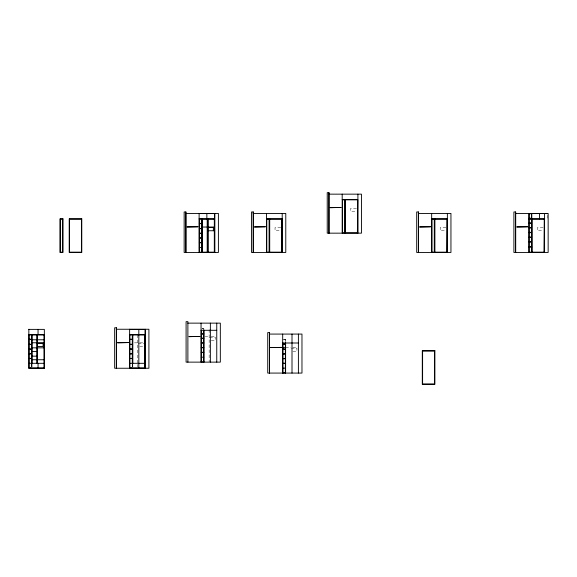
<?xml version="1.0" encoding="UTF-8"?>
<svg xmlns="http://www.w3.org/2000/svg" width="577" height="577" viewBox="0 0 577 577"><rect width="100%" height="100%" fill="white"/><g stroke="black" fill="none" stroke-linecap="round" stroke-linejoin="round"><path stroke-width="0.43" stroke-dasharray="2.88 2.16" d="M356.435 208.247L350.737 208.247L350.737 211.456L356.435 211.456M280.739 227.533L275.041 227.533L275.041 230.75L280.739 230.75M445.906 227.533L440.208 227.533L440.208 230.75L445.906 230.75M543.108 227.533L537.411 227.533L537.411 230.75L543.108 230.75M202.101 328.522L203.969 328.522M202.101 328.76L203.739 328.522M204.835 336.73L209.148 336.73M211.204 336.73L215.409 336.73M209.595 337.22L215.293 337.22L215.293 340.43L209.595 340.43M283.74 339.471L285.608 339.471L285.608 341.93M282.925 339.702L285.377 339.702M134.463 342.846L137.715 342.846M139.778 342.846L143.139 342.846M138.17 343.337L143.868 343.337M139.8 346.553L143.868 346.553M285.608 347.671L290.786 347.671M292.842 347.671L297.047 347.671M291.234 348.162L296.931 348.162L296.931 351.379L292.864 351.379M547.27 215.329L547.27 218.834M285.377 339.471L285.377 342.175M209.148 329.698L209.148 361.844M137.715 334.934L137.715 363.474M137.715 364.368L137.715 367.96M132.833 364.368L132.833 367.059M132.544 363.827L132.544 367.369M132.306 364.094L132.306 367.232M32.067 364.087L32.067 367.181M31.771 363.827L31.771 367.369M31.54 364.094L31.54 367.232"/><path stroke-width="0.87" d="M357.682 233.158L357.682 199.548L357.387 233.158M281.98 252.445L281.98 218.834L281.684 252.445M447.146 252.445L447.146 218.834L446.858 252.445M328.904 194.153L361.476 194.153L361.476 233.158L327.224 233.158L327.224 192.682L329.027 192.682L329.027 233.158M342.19 199.548L357.682 199.548M342.486 199.844L344.822 199.844M345.407 199.844L357.387 199.844M185.83 213.447L218.402 213.447L218.402 252.445L184.15 252.445L184.15 211.968L185.945 211.968L185.945 252.445M253.209 213.447L285.781 213.447L285.781 252.445L251.529 252.445L251.529 211.968L253.325 211.968L253.325 252.445M418.375 213.447L450.947 213.447L450.947 252.445L416.695 252.445L416.695 211.968L418.491 211.968L418.491 252.445M515.578 213.447L548.15 213.447L548.15 252.445L513.898 252.445L513.898 211.968L515.694 211.968L515.694 252.445M199.115 213.577L214.601 213.577L214.601 252.445M531.785 213.577L547.27 213.577M529.152 213.735L531.489 213.735M529.152 218.236L531.489 218.236M529.152 218.532L531.489 218.532M199.115 218.834L214.601 218.834M266.487 218.834L281.98 218.834M431.661 218.834L447.146 218.834M528.864 218.834L544.695 218.834M60.318 219.13L62.655 219.13M69.5 219.13L81.487 219.13M199.346 219.072L201.799 219.072M202.325 219.13L214.312 219.13M266.783 219.13L269.12 219.13M269.704 219.13L281.684 219.13M431.949 219.13L434.286 219.13M434.87 219.13L446.858 219.13M529.152 219.13L531.489 219.13M532.073 219.13L544.061 219.13M529.152 222.946L531.489 222.946M529.152 223.234L531.489 223.234M199.346 223.393L201.799 223.393M199.346 223.624L201.799 223.624M202.325 227.042L214.312 227.042M529.152 227.648L531.489 227.648M529.152 227.944L531.489 227.944M199.346 228.456L201.799 228.456M199.346 228.687L201.799 228.687M214.312 230.75L207.662 230.75L207.662 227.533L213.36 227.533L213.36 230.75M529.152 232.351L531.489 232.351M529.152 232.646L531.489 232.646M342.486 232.863L344.822 232.863M345.407 232.863L357.387 232.863M199.346 233.158L201.799 233.158M199.346 233.389L201.799 233.389M529.152 237.06L531.489 237.06M529.152 237.349L531.489 237.349M199.346 237.861L201.799 237.861M199.346 238.099L201.799 238.099M529.152 241.763L531.489 241.763M529.152 242.059L531.489 242.059M199.346 242.571L201.799 242.571M199.346 242.802L201.799 242.802M529.152 246.761L531.489 246.761M528.864 247.057L531.785 247.057M199.346 247.504L201.799 247.504M60.318 252.156L62.655 252.156M69.5 252.156L81.487 252.156M199.346 252.214L201.799 252.214M202.325 252.156L214.312 252.156M266.783 252.156L269.12 252.156M269.704 252.156L281.684 252.156M431.949 252.156L434.286 252.156M434.87 252.156L446.858 252.156M529.152 252.156L531.489 252.156M532.073 252.156L544.061 252.156M187.77 323.134L220.335 323.134L220.335 362.132L186.09 362.132L186.09 321.656L187.886 321.656L187.886 362.132M116.338 329.251L148.909 329.251L148.909 368.249L114.657 368.249L114.657 327.772L116.453 327.772L116.453 368.249M28.85 329.38L44.342 329.38L44.342 368.249M129.623 329.38L145.108 329.38L145.108 368.249M201.048 330.289L216.757 330.289M201.286 333.881L203.739 333.881M201.286 334.025L203.739 334.025M269.401 334.076L301.973 334.076L301.973 373.074L267.728 373.074L267.728 332.604L269.524 332.604L269.524 373.074M28.85 334.646L44.342 334.646M129.623 334.646L145.108 334.646M29.081 334.876L31.54 334.876M32.067 334.934L44.047 334.934M129.854 334.876L132.306 334.876M132.833 334.934L144.82 334.934M201.286 338.136L203.739 338.136M201.286 338.374L203.739 338.374M29.081 339.197L31.54 339.197M129.854 339.197L132.306 339.197M29.081 339.435L31.54 339.435M129.854 339.435L132.306 339.435M32.067 339.774L44.047 339.774M32.067 342.767L36.942 342.767M37.18 342.767L44.047 342.767M201.286 342.846L203.739 342.846M201.286 343.077L203.739 343.077M282.687 342.998L298.396 342.998M282.925 344.022L285.377 344.022M29.081 344.26L31.54 344.26M129.854 344.26L132.306 344.26M282.925 344.26L285.377 344.26M29.081 344.491L31.54 344.491M129.854 344.491L132.306 344.491M201.286 347.549L203.739 347.549M282.687 347.671L285.608 347.671M201.286 347.787L203.739 347.787M32.067 347.844L36.942 347.844M37.18 347.844L44.047 347.844M29.081 348.962L31.54 348.962M129.854 348.962L132.306 348.962M282.925 349.085L285.377 349.085M29.081 349.193L31.54 349.193M129.854 349.193L132.306 349.193M282.925 349.316L285.377 349.316M422.595 351.004L434.575 351.004M32.067 351.559L36.942 351.559M201.286 352.251L203.739 352.251M201.286 352.489L203.739 352.489M29.081 353.665L31.54 353.665M129.854 353.665L132.306 353.665M282.925 353.788L285.377 353.788M29.081 353.903L31.54 353.903M129.854 353.903L132.306 353.903M282.925 354.026L285.377 354.026M32.067 356.16L36.942 356.16M201.286 357.192L203.739 357.192M29.081 358.375L31.54 358.375M129.854 358.375L132.306 358.375M282.925 358.497L285.377 358.497M29.081 358.605L31.54 358.605M129.854 358.605L132.306 358.605M282.925 358.728L285.377 358.728M32.067 359.738L36.942 359.738M37.18 359.745L44.047 359.745M201.286 361.902L203.739 361.902M29.081 363.308L44.342 363.308M129.854 363.308L145.108 363.308M282.925 363.2L285.377 363.2M282.925 363.431L285.377 363.431M29.081 367.96L44.047 367.96M129.854 367.96L144.82 367.96M29.081 368.018L31.54 368.249M129.854 368.018L132.306 368.249M282.925 368.14L285.377 368.14M44.559 368.249L28.85 368.249L28.85 329.251M282.925 372.843L285.377 372.843M422.595 384.03L434.575 384.03M544.573 213.447L544.573 252.445M544.349 252.445L544.349 218.834L544.061 252.445M539.531 213.577L539.531 218.834M532.073 218.834L532.073 252.445M531.785 213.447L531.785 252.445M531.489 213.447L531.489 252.445M529.152 213.447L529.152 252.445M528.864 213.447L528.864 252.445M515.578 211.968L515.578 252.445M447.37 213.447L447.37 252.445M434.87 218.834L434.87 252.445M434.582 218.834L434.582 252.445M434.575 350.708L434.575 384.318M434.286 218.834L434.286 252.445M431.949 218.834L431.949 252.445M431.661 213.447L431.661 252.445M422.595 350.708L422.595 384.318M418.375 211.968L418.375 252.445M357.899 194.153L357.899 233.158M345.407 199.548L345.407 233.158M345.111 199.548L345.111 233.158M344.822 199.548L344.822 233.158M342.486 199.548L342.486 233.158M342.19 194.153L342.19 233.158M328.904 192.682L328.904 233.158M298.396 334.076L298.396 373.074M292.005 334.076L292.005 373.074M285.608 342.752L285.608 373.074M285.377 342.998L285.377 373.074M282.925 342.998L282.925 373.074M282.687 334.076L282.687 373.074M282.196 213.447L282.196 252.445M269.704 218.834L269.704 252.445M269.416 218.834L269.416 252.445M269.401 332.604L269.401 373.074M269.12 218.834L269.12 252.445M266.783 218.834L266.783 252.445M266.487 213.447L266.487 252.445M253.209 211.968L253.209 252.445M216.757 323.134L216.757 362.132M214.817 213.447L214.817 252.445M214.312 218.834L214.312 252.445M210.367 323.134L210.367 362.132M208.319 219.13L208.319 252.156M207.439 219.13L207.439 252.156M207.208 219.13L207.208 252.156M206.855 213.577L206.855 218.834M203.969 330.289L203.969 362.132M203.739 329.582L203.739 362.132M202.325 218.834L202.325 252.445M202.037 218.834L202.037 252.445M201.799 218.834L201.799 252.445M201.286 330.289L201.286 362.132M201.048 323.134L201.048 362.132M199.346 218.834L199.346 252.445M199.115 213.447L199.115 252.445M185.83 211.968L185.83 252.445M145.332 329.251L145.332 368.249M144.82 334.646L144.82 368.249M138.826 329.38L138.826 334.646M138.826 334.934L138.826 367.96M132.833 334.646L132.833 363.308M132.544 334.646L132.544 363.308M132.306 334.646L132.306 363.308M129.854 334.646L129.854 368.249M129.623 329.251L129.623 368.249M116.338 327.772L116.338 368.249M81.487 218.834L81.487 252.445M69.5 218.834L69.5 252.445M62.655 218.834L62.655 252.445M60.318 218.834L60.318 252.445M44.047 334.646L44.047 368.249M38.053 329.38L38.053 334.646M38.053 363.308L38.053 367.96M37.18 334.934L37.18 363.308M36.942 334.934L36.942 363.308M32.067 334.646L32.067 363.308M31.771 334.646L31.771 363.827M31.54 334.646L31.54 363.308M29.081 334.646L29.081 368.249M341.021 207.468L330.21 207.662L341.021 207.468M62.951 218.834L60.03 218.834L60.03 252.445L62.951 252.445L62.951 218.834M81.775 218.834L69.211 218.834L69.211 252.445L81.775 252.445L81.775 218.834M197.94 226.754L187.128 226.956L197.94 226.754M265.319 226.754L254.507 226.956L265.319 226.754M430.492 226.754L419.674 226.956L430.492 226.754M527.695 226.754L516.877 226.956L527.695 226.754M199.88 336.441L189.068 336.643L199.88 336.441M128.455 342.558L117.636 342.76L128.455 342.558M43.095 343.337L37.397 343.337L37.397 346.553L43.095 346.553L43.095 343.337M281.518 347.39L270.707 347.585L281.518 347.39M434.87 350.708L422.299 350.708L422.299 384.318L434.87 384.318L434.87 350.708"/></g></svg>
